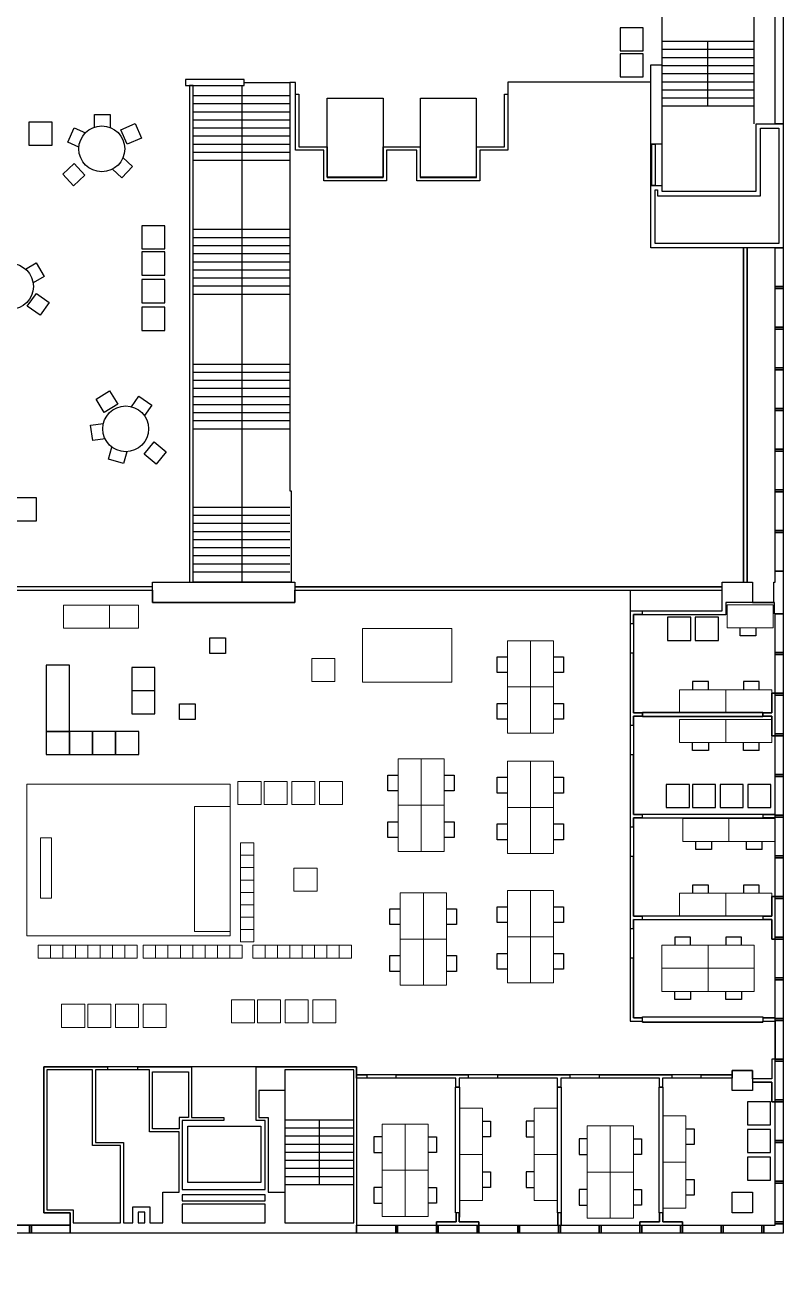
# Model space of a CAD drawing. Header units: centimetres. Extents: x -199 to 9291, y 3836 to 9745.
# Drawn here: x 7019 to 9291, y 3836 to 7575 of the extents above; entities that cross this region are included whole.
import ezdxf

# ---------------------------------------------------------------- set-up
doc = ezdxf.new("R2010")
doc.units = ezdxf.units.CM
doc.header["$MEASUREMENT"] = 0
for name, color, linetype in [('0_Void', 7, 'Continuous'), ('E14-348', 2, 'Continuous'), ('E14-348A', 2, 'Continuous'), ('E14-348B', 2, 'Continuous'), ('E14-348C', 2, 'Continuous'), ('E14-348D', 2, 'Continuous'), ('E14-348F', 2, 'Continuous'), ('E14-348G', 2, 'Continuous'), ('E14-348H', 2, 'Continuous'), ('E14-348K', 2, 'Continuous'), ('Elevators_Primary', 222, 'Continuous'), ('Elevators_Secondary', 192, 'Continuous'), ('Floor', 3, 'Continuous'), ('Furniture', 2, 'Continuous'), ('Stairs', 5, 'Continuous'), ('Walls', 6, 'Continuous')]:
    doc.layers.add(name, color=color, linetype=linetype)
doc.layers.add('Chair', color=142, linetype='Continuous', true_color=0x2aacd4)

msp = doc.modelspace()

# ---------------------------------------------------------------- linework, layer by layer
at = {"layer": '0_Void'}
for points in [[(7830, 7402.1), (7812.9, 7402.1), (7812.9, 6178.1), (7817, 6178.1), (7817, 5904.2), (7827.5, 5904.2), (7827.5, 5890.3), (9107.7, 5890.3), (9107.7, 5904.2), (9171.9, 5904.2), (9171.9, 6907.1), (8894.7, 6907.1), (8894.7, 7403), (8465.6, 7403), (8465.6, 7199.8), (8381.9, 7199.8), (8381.9, 7107.9), (8193.3, 7107.9), (8193.3, 7199.8), (8102.3, 7199.8), (8102.3, 7107.9), (7914.5, 7107.9), (7914.5, 7199.8), (7830, 7199.8)], [(9267, 6419.5), (9267, 6419.5), (9267, 6425.2), (9267, 6425.2), (9267, 6541.4), (9267, 6541.4), (9267, 6547.1), (9267, 6547.1), (9267, 6663.3), (9267, 6663.3), (9267, 6669), (9267, 6669), (9267, 6669), (9267, 6785.2), (9267, 6785.2), (9267, 6790.9), (9267, 6790.9), (9267, 6907.1), (9182.9, 6907.1), (9182.9, 5904.2), (9199.5, 5904.2), (9199.5, 5843.2), (9262.9, 5843.2), (9262.9, 5904.2), (9267, 5904.2), (9267, 5937.5), (9267, 5937.5), (9267, 6053.7), (9267, 6053.7), (9267, 6059.4), (9267, 6059.4), (9267, 6059.4), (9267, 6175.6), (9267, 6175.6), (9267, 6181.3), (9267, 6181.3), (9267, 6297.5), (9267, 6297.5), (9267, 6303.2), (9267, 6303.2)], [(7391.9, 4442.7), (7356.9, 4442.7), (7265.9, 4442.7), (7230.1, 4442.7), (7230.1, 4224.9), (7313.8, 4224.9), (7313.8, 3984.3), (7342.3, 3984.3), (7342.3, 4031.5), (7393.5, 4031.5), (7393.5, 3984.3), (7431.7, 3984.3), (7431.7, 4075.4), (7481.3, 4075.4), (7481.3, 4256.6), (7391.9, 4256.6)]]:
    msp.add_lwpolyline(points, close=True, dxfattribs=at)
at = {"layer": 'Chair'}
for points in [[(8871.8, 7497.4), (8871.8, 7566.6), (8802.6, 7566.6), (8802.6, 7497.4), (8871.8, 7497.4)], [(8871.8, 7497.4), (8871.8, 7566.6), (8802.6, 7566.6), (8802.6, 7497.4), (8871.8, 7497.4)], [(8871.8, 7419.1), (8871.8, 7488.3), (8802.6, 7488.3), (8802.6, 7419.1), (8871.8, 7419.1)], [(8871.8, 7419.1), (8871.8, 7488.3), (8802.6, 7488.3), (8802.6, 7419.1), (8871.8, 7419.1)], [(7227.4, 7268.7), (7227.5, 7306.1), (7274.5, 7306.1), (7274.4, 7267.4)], [(7100.1, 7284), (7030.9, 7284), (7030.9, 7214.8), (7100.1, 7214.8), (7100.1, 7284)], [(7100.1, 7284), (7030.9, 7284), (7030.9, 7214.8), (7100.1, 7214.8), (7100.1, 7284)], [(7180.8, 7209), (7147.2, 7223.7), (7166.1, 7266.7), (7200.3, 7251.7)], [(7325.5, 7217.2), (7306.7, 7260.2), (7349.7, 7279.1), (7368.6, 7236), (7325.5, 7217.2)], [(7166.9, 7159.3), (7198.7, 7124.8), (7164.2, 7092.9), (7132.3, 7127.5), (7166.9, 7159.3)], [(7312.6, 7177.2), (7341.3, 7150.8), (7309.4, 7116.2), (7280.9, 7142.6)], [(7438.1, 6903.5), (7438.1, 6972.7), (7368.9, 6972.7), (7368.9, 6903.5), (7438.1, 6903.5)], [(7438.1, 6903.5), (7438.1, 6972.7), (7368.9, 6972.7), (7368.9, 6903.5), (7438.1, 6903.5)], [(7438.1, 6825.2), (7438.1, 6894.4), (7368.9, 6894.4), (7368.9, 6825.2), (7438.1, 6825.2)], [(7438.1, 6825.2), (7438.1, 6894.4), (7368.9, 6894.4), (7368.9, 6825.2), (7438.1, 6825.2)], [(7020.6, 6842.9), (7052.9, 6861.9), (7076.7, 6821.3), (7043.4, 6801.8)], [(7438.1, 6742.3), (7438.1, 6811.5), (7368.9, 6811.5), (7368.9, 6742.3), (7438.1, 6742.3)], [(7438.1, 6742.3), (7438.1, 6811.5), (7368.9, 6811.5), (7368.9, 6742.3), (7438.1, 6742.3)], [(7026, 6732.3), (7053.6, 6770.3), (7091.7, 6742.8), (7064.1, 6704.7), (7026, 6732.3)], [(7438.1, 6659.4), (7438.1, 6728.7), (7368.9, 6728.7), (7368.9, 6659.4), (7438.1, 6659.4)], [(7438.1, 6659.4), (7438.1, 6728.7), (7368.9, 6728.7), (7368.9, 6659.4), (7438.1, 6659.4)], [(7297, 6437.9), (7256.8, 6413.4), (7232.4, 6453.6), (7272.5, 6478), (7297, 6437.9)], [(7338.3, 6430.6), (7360.6, 6462.5), (7399.2, 6435.6), (7376.9, 6403.8)], [(7259.2, 6333.8), (7222.1, 6328.8), (7215.8, 6375.3), (7254.1, 6380.5)], [(7375.8, 6288.6), (7405.7, 6324.8), (7441.9, 6294.9), (7412, 6258.7), (7375.8, 6288.6)], [(7324.7, 6295.6), (7314.6, 6260.4), (7269.4, 6273.3), (7279.7, 6309.2)], [(7053.8, 6157.6), (6984.6, 6157.6), (6984.6, 6088.4), (7053.8, 6088.4), (7053.8, 6157.6)], [(7053.8, 6157.6), (6984.6, 6157.6), (6984.6, 6088.4), (7053.8, 6088.4), (7053.8, 6157.6)], [(9013.8, 5799.3), (8944.6, 5799.3), (8944.6, 5730.1), (9013.8, 5730.1), (9013.8, 5799.3)], [(9013.8, 5799.3), (8944.6, 5799.3), (8944.6, 5730.1), (9013.8, 5730.1), (9013.8, 5799.3)], [(9096.7, 5799.3), (9027.5, 5799.3), (9027.5, 5730.1), (9096.7, 5730.1), (9096.7, 5799.3)], [(9096.7, 5799.3), (9027.5, 5799.3), (9027.5, 5730.1), (9096.7, 5730.1), (9096.7, 5799.3)], [(9209.2, 5743.6), (9162.2, 5743.6), (9162.2, 5767.8)], [(9209.2, 5767.8), (9209.2, 5743.6)], [(7620.3, 5690.5), (7573.4, 5690.5), (7573.4, 5737.4), (7620.3, 5737.4), (7620.3, 5690.5)], [(7152.2, 5457.2), (7152.2, 5655.4), (7082.9, 5655.4), (7082.9, 5457.2), (7152.2, 5457.2)], [(7152.2, 5457.2), (7152.2, 5655.4), (7082.9, 5655.4), (7082.9, 5457.2), (7152.2, 5457.2)], [(7408.1, 5579.6), (7408.1, 5648.8), (7338.9, 5648.8), (7338.9, 5579.6), (7408.1, 5579.6)], [(8464.7, 5633.7), (8434.1, 5633.7), (8434.1, 5680.7), (8464.7, 5680.7)], [(8603.1, 5680.7), (8633.1, 5680.7), (8633.1, 5633.7)], [(8633.1, 5633.7), (8603.1, 5633.7)], [(7408.1, 5509.9), (7408.1, 5579.1), (7338.9, 5579.1), (7338.9, 5509.9), (7408.1, 5509.9)], [(7408.1, 5509.9), (7408.1, 5579.1), (7338.9, 5579.1), (7338.9, 5509.9), (7408.1, 5509.9)], [(9066.7, 5606.3), (9019.7, 5606.3), (9019.7, 5582)], [(9066.7, 5582), (9066.7, 5606.3)], [(9218.7, 5606.3), (9171.7, 5606.3), (9171.7, 5582)], [(9218.7, 5582), (9218.7, 5606.3)], [(7528.8, 5493.3), (7481.8, 5493.3), (7481.8, 5540.3), (7528.8, 5540.3), (7528.8, 5493.3)], [(8464.7, 5493.8), (8434.1, 5493.8), (8434.1, 5540.8), (8464.7, 5540.8)], [(8603.1, 5540.8), (8633.1, 5540.8), (8633.1, 5493.8)], [(8633.1, 5493.8), (8603.1, 5493.8)], [(7152.2, 5388), (7152.2, 5457.2), (7082.9, 5457.2), (7082.9, 5388), (7152.2, 5388)], [(7152.2, 5388), (7152.2, 5457.2), (7082.9, 5457.2), (7082.9, 5388), (7152.2, 5388)], [(7221.4, 5388), (7221.4, 5457.2), (7152.2, 5457.2), (7152.2, 5388), (7221.4, 5388)], [(7221.4, 5388), (7221.4, 5457.2), (7152.2, 5457.2), (7152.2, 5388), (7221.4, 5388)], [(7290.6, 5388), (7290.6, 5457.2), (7221.4, 5457.2), (7221.4, 5388), (7290.6, 5388)], [(7290.6, 5388), (7290.6, 5457.2), (7221.4, 5457.2), (7221.4, 5388), (7290.6, 5388)], [(7359.8, 5388), (7359.8, 5457.2), (7290.6, 5457.2), (7290.6, 5388), (7359.8, 5388)], [(7359.8, 5388), (7359.8, 5457.2), (7290.6, 5457.2), (7290.6, 5388), (7359.8, 5388)], [(9066.7, 5399.8), (9019.7, 5399.8), (9019.7, 5424.1)], [(9066.7, 5424.1), (9066.7, 5399.8)], [(9218.7, 5399.8), (9171.7, 5399.8), (9171.7, 5424.1)], [(9218.7, 5399.8), (9218.7, 5424.1)], [(8136.8, 5279.2), (8106.1, 5279.2), (8106.1, 5326.2), (8136.8, 5326.2)], [(8275.2, 5326.2), (8305.1, 5326.2), (8305.1, 5279.2)], [(8464.7, 5272.5), (8434.1, 5272.5), (8434.1, 5319.5), (8464.7, 5319.5)], [(8603.1, 5319.5), (8633.1, 5319.5), (8633.1, 5272.5)], [(8305.1, 5279.2), (8275.2, 5279.2)], [(8633.1, 5272.5), (8603.1, 5272.5)], [(9010, 5298.3), (8940.8, 5298.3), (8940.8, 5229.1), (9010, 5229.1), (9010, 5298.3)], [(9010, 5298.3), (8940.8, 5298.3), (8940.8, 5229.1), (9010, 5229.1), (9010, 5298.3)], [(9088.2, 5298.3), (9019, 5298.3), (9019, 5229.1), (9088.2, 5229.1), (9088.2, 5298.3)], [(9088.2, 5298.3), (9019, 5298.3), (9019, 5229.1), (9088.2, 5229.1), (9088.2, 5298.3)], [(9171.1, 5298.3), (9101.9, 5298.3), (9101.9, 5229.1), (9171.1, 5229.1), (9171.1, 5298.3)], [(9171.1, 5298.3), (9101.9, 5298.3), (9101.9, 5229.1), (9171.1, 5229.1), (9171.1, 5298.3)], [(9254, 5298.3), (9184.8, 5298.3), (9184.8, 5229.1), (9254, 5229.1), (9254, 5298.3)], [(9254, 5298.3), (9184.8, 5298.3), (9184.8, 5229.1), (9254, 5229.1), (9254, 5298.3)], [(8136.8, 5139.3), (8106.1, 5139.3), (8106.1, 5186.3), (8136.8, 5186.3)], [(8275.2, 5186.3), (8305.1, 5186.3), (8305.1, 5139.3)], [(8464.7, 5132.6), (8434.1, 5132.6), (8434.1, 5179.6), (8464.7, 5179.6)], [(8603.1, 5179.6), (8633.1, 5179.6), (8633.1, 5132.6)], [(8305.1, 5139.3), (8275.2, 5139.3)], [(8633.1, 5132.6), (8603.1, 5132.6)], [(9076.5, 5102.7), (9029.5, 5102.7), (9029.5, 5127)], [(9076.5, 5127), (9076.5, 5102.7)], [(9228.5, 5102.7), (9181.5, 5102.7), (9181.5, 5127)], [(9228.5, 5102.7), (9228.5, 5127)], [(9066.7, 4996.7), (9019.7, 4996.7), (9019.7, 4972.4)], [(9066.7, 4972.4), (9066.7, 4996.7)], [(9218.7, 4996.7), (9171.7, 4996.7), (9171.7, 4972.4)], [(9218.7, 4972.4), (9218.7, 4996.7)], [(8143.4, 4877.9), (8112.8, 4877.9), (8112.8, 4924.9), (8143.4, 4924.9)], [(8281.9, 4924.9), (8311.8, 4924.9), (8311.8, 4877.9)], [(8464.7, 4884.5), (8434.1, 4884.5), (8434.1, 4931.5), (8464.7, 4931.5)], [(8603.1, 4931.5), (8633.1, 4931.5), (8633.1, 4884.5)], [(8311.8, 4877.9), (8281.9, 4877.9)], [(8633.1, 4884.5), (8603.1, 4884.5)], [(9013.7, 4840.5), (8966.7, 4840.5), (8966.7, 4816.2)], [(9013.7, 4816.2), (9013.7, 4840.5)], [(9165.7, 4840.5), (9118.7, 4840.5), (9118.7, 4816.2)], [(9165.7, 4816.2), (9165.7, 4840.5)], [(8464.7, 4744.6), (8434.1, 4744.6), (8434.1, 4791.6), (8464.7, 4791.6)], [(8603.1, 4791.6), (8633.1, 4791.6), (8633.1, 4744.6)], [(8143.4, 4737.9), (8112.8, 4737.9), (8112.8, 4784.9), (8143.4, 4784.9)], [(8281.9, 4784.9), (8311.8, 4784.9), (8311.8, 4737.9)], [(8311.8, 4737.9), (8281.9, 4737.9)], [(8633.1, 4744.6), (8603.1, 4744.6)], [(9013.7, 4653.5), (8966.7, 4653.5), (8966.7, 4677.8)], [(9013.7, 4677.8), (9013.7, 4653.5)], [(9165.7, 4653.5), (9118.7, 4653.5), (9118.7, 4677.8)], [(9165.7, 4677.8), (9165.7, 4653.5)], [(9253.3, 4277.6), (9253.3, 4346.8), (9184.1, 4346.8), (9184.1, 4277.6), (9253.3, 4277.6)], [(9253.3, 4277.6), (9253.3, 4346.8), (9184.1, 4346.8), (9184.1, 4277.6), (9253.3, 4277.6)], [(8414.4, 4289), (8414.4, 4242), (8390.1, 4242)], [(8390.1, 4289), (8414.4, 4289)], [(8520.9, 4289), (8520.9, 4242), (8545.1, 4242)], [(8545.1, 4289), (8520.9, 4289)], [(9024, 4266.2), (9024, 4219.2), (8999.7, 4219.2)], [(8999.7, 4266.2), (9024, 4266.2)], [(9253.3, 4194.7), (9253.3, 4263.9), (9184.1, 4263.9), (9184.1, 4194.7), (9253.3, 4194.7)], [(9253.3, 4194.7), (9253.3, 4263.9), (9184.1, 4263.9), (9184.1, 4194.7), (9253.3, 4194.7)], [(8064.8, 4241.6), (8064.8, 4194.6), (8089, 4194.6)], [(8089, 4241.6), (8064.8, 4241.6)], [(8251.7, 4241.6), (8251.7, 4194.6), (8227.4, 4194.6)], [(8227.4, 4241.6), (8251.7, 4241.6)], [(8679.4, 4236), (8679.4, 4189), (8703.6, 4189)], [(8703.6, 4236), (8679.4, 4236)], [(8866.3, 4236), (8866.3, 4189), (8842, 4189)], [(8842, 4236), (8866.3, 4236)], [(9253.3, 4111.8), (9253.3, 4181), (9184.1, 4181), (9184.1, 4111.8), (9253.3, 4111.8)], [(9253.3, 4111.8), (9253.3, 4181), (9184.1, 4181), (9184.1, 4111.8), (9253.3, 4111.8)], [(8390.1, 4137), (8414.4, 4137)], [(8414.4, 4137), (8414.4, 4090), (8390.1, 4090)], [(8545.1, 4137), (8520.9, 4137)], [(8520.9, 4137), (8520.9, 4090), (8545.1, 4090)], [(8999.7, 4114.2), (9024, 4114.2)], [(9024, 4114.2), (9024, 4067.2), (8999.7, 4067.2)], [(8089, 4089.7), (8064.8, 4089.7)], [(8064.8, 4089.7), (8064.8, 4042.7), (8089, 4042.7)], [(8227.4, 4089.7), (8251.7, 4089.7)], [(8251.7, 4089.7), (8251.7, 4042.7), (8227.4, 4042.7)], [(8703.6, 4084), (8679.4, 4084)], [(8679.4, 4084), (8679.4, 4037), (8703.6, 4037)], [(8842, 4084), (8866.3, 4084)], [(8866.3, 4084), (8866.3, 4037), (8842, 4037)]]:
    msp.add_lwpolyline(points, dxfattribs=at)
at = {"layer": 'E14-348'}
msp.add_lwpolyline([(5968.7, 5880.6), (7400.8, 5880.6), (7400.8, 5843.2), (7827.5, 5843.2), (7827.5, 5880.6), (8832.6, 5880.6), (8832.6, 4588.6), (8869.5, 4588.6), (8869.5, 4585.8), (9229.6, 4585.8), (9229.6, 4588.6), (9267, 4588.6), (9267, 4474.6), (9257.3, 4474.6), (9257.3, 4415.7), (9199.5, 4415.7), (9199.5, 4441.1), (9138.6, 4441.1), (9138.6, 4427.7), (8012.9, 4427.7), (8012.9, 4451.7), (7711.3, 4451.7), (7075.7, 4451.6), (7075.7, 4014.4), (7154.5, 4014.4), (7154.5, 3977), (5943.1, 3977)], dxfattribs=at)
at = {"layer": 'E14-348A'}
msp.add_lwpolyline([(9267, 5809.9), (9265.4, 5809.9), (9265.4, 5843.2), (9262.9, 5843.2), (9199.5, 5843.2), (9119.1, 5843.2), (9119.1, 5806.6), (8869.5, 5806.6), (8869.5, 5807.8), (8842.3, 5807.8), (8842.3, 5780.6), (8842.3, 5512.8), (8869.5, 5512.8), (8869.5, 5514), (9229.6, 5514), (9229.6, 5512.8), (9257.3, 5512.8), (9257.3, 5571.7), (9267, 5571.7), (9267, 5687.9), (9267, 5687.9), (9267, 5693.6), (9267, 5693.6)], close=True, dxfattribs=at)
at = {"layer": 'E14-348B'}
msp.add_lwpolyline([(9267, 5322.2), (9267, 5322.2), (9267, 5327.9), (9267, 5327.9), (9267, 5327.9), (9267, 5444.1), (9257.3, 5444.1), (9257.3, 5503), (9229.6, 5503), (9229.6, 5501.8), (8869.5, 5501.8), (8869.5, 5503), (8842.3, 5503), (8842.3, 5208), (8869.5, 5208), (8869.5, 5209.2), (9229.6, 5209.2), (9229.6, 5208), (9267, 5208)], close=True, dxfattribs=at)
at = {"layer": 'E14-348C'}
msp.add_lwpolyline([(9267, 5198.2), (9229.6, 5198.2), (9229.6, 5197), (8869.5, 5197), (8869.5, 5198.2), (8842.3, 5198.2), (8842.3, 4903.2), (8869.5, 4903.2), (8869.5, 4904.4), (9229.6, 4904.4), (9229.6, 4903.2), (9257.3, 4903.2), (9257.3, 4962.1), (9267, 4962.1), (9267, 5078.3), (9267, 5078.3), (9267, 5084), (9267, 5084)], close=True, dxfattribs=at)
at = {"layer": 'E14-348D'}
msp.add_lwpolyline([(9267, 4712.6), (9267, 4712.6), (9267, 4718.3), (9267, 4718.3), (9267, 4834.5), (9257.3, 4834.5), (9257.3, 4893.4), (9229.6, 4893.4), (9229.6, 4892.2), (8869.5, 4892.2), (8842.3, 4893.4), (8842.3, 4777.6), (8842.3, 4598.4), (8869.5, 4598.4), (8869.5, 4601.2), (9229.6, 4601.2), (9229.6, 4598.4), (9267, 4598.4)], close=True, dxfattribs=at)
at = {"layer": 'E14-348F'}
msp.add_lwpolyline([(9267, 4224.9), (9267, 4224.9), (9267, 4224.9), (9267, 4230.6), (9267, 4346.8), (9267, 4346.8), (9267, 4347), (9257.3, 4347), (9257.3, 4405.9), (9199.5, 4405.9), (9199.5, 4380.2), (9138.6, 4380.2), (9138.6, 4417.9), (9045.4, 4417.9), (8929.7, 4417.9), (8929.7, 4390.7), (8930.5, 4390.7), (8930.5, 4014.4), (8930.1, 4014.4), (8930.1, 3986.8), (8989, 3986.8), (8989, 3977), (9105.3, 3977), (9105.3, 3977), (9110.9, 3977), (9227.2, 3977), (9232.9, 3977), (9267, 3977), (9267, 3981.1), (9267, 3981.1), (9267, 3986.8), (9267, 4103), (9267, 4103), (9267, 4108.7)], close=True, dxfattribs=at)
at = {"layer": 'E14-348G'}
msp.add_lwpolyline([(8919.1, 4390.7), (8919.9, 4390.7), (8919.9, 4417.9), (8624.9, 4417.9), (8624.9, 4390.7), (8625.7, 4390.7), (8625.7, 4014.4), (8625.3, 4014.4), (8625.3, 3977), (8739.5, 3977), (8745.2, 3977), (8861.4, 3977), (8861.4, 3986.8), (8920.3, 3986.8), (8920.3, 4014.4), (8919.1, 4014.4)], close=True, dxfattribs=at)
at = {"layer": 'E14-348H'}
msp.add_lwpolyline([(8614.3, 4390.7), (8615.1, 4390.7), (8615.1, 4417.9), (8320.1, 4417.9), (8320.1, 4390.7), (8320.9, 4390.7), (8320.9, 4014.4), (8320.5, 3986.8), (8379.4, 3986.8), (8379.4, 3977), (8379.4, 3977), (8495.7, 3977), (8501.3, 3977), (8615.5, 3977), (8615.5, 4014.4), (8614.3, 4014.4)], close=True, dxfattribs=at)
at = {"layer": 'E14-348K'}
msp.add_lwpolyline([(8309.5, 4390.7), (8310.3, 4390.7), (8310.3, 4417.9), (8042.9, 4417.9), (8012.9, 4417.9), (8012.9, 3977), (8129.9, 3977), (8135.6, 3977), (8251.8, 3977), (8251.8, 3986.8), (8310.7, 3986.8), (8310.7, 4014.4), (8309.5, 4014.4)], close=True, dxfattribs=at)
at = {"layer": 'Elevators_Primary'}
for points in [[(8092.1, 7118.5), (7924.7, 7118.5), (7924.7, 7355), (8092.1, 7355)], [(8371.3, 7118.5), (8203.9, 7118.5), (8203.9, 7355), (8371.3, 7355)]]:
    msp.add_lwpolyline(points, close=True, dxfattribs=at)
at = {"layer": 'Elevators_Secondary'}
msp.add_lwpolyline([(7507.1, 4273.6), (7725.9, 4273.6), (7725.9, 4105.2), (7507.1, 4105.2)], close=True, dxfattribs=at)
at = {"layer": 'Floor'}
msp.add_lwpolyline([(-198.9, 8836.7), (4799.9, 8836.7), (4799.9, 8679.1), (5206.3, 8679.1), (5206.3, 9744.6), (9290.6, 9744.6), (9290.6, 3953.4), (5206.3, 3953.4), (5206.3, 4348.5), (4799.9, 4348.5), (4799.9, 3836.4), (-198.9, 3836.4)], close=True, dxfattribs=at)
at = {"layer": 'Furniture', "lineweight": 9}
for points in [[(7272.6, 5766.2), (7272.6, 5835.4), (7134.2, 5835.4), (7134.2, 5766.2), (7272.6, 5766.2)], [(7272.6, 5835.4), (7272.6, 5766.2), (7359.2, 5766.2), (7359.2, 5835.4), (7272.6, 5835.4)], [(8533.9, 5729), (8464.7, 5729), (8464.7, 5590.6), (8533.9, 5590.6), (8533.9, 5729)], [(8603.1, 5729), (8533.9, 5729), (8533.9, 5590.6), (8603.1, 5590.6), (8603.1, 5729)], [(8533.9, 5590.6), (8464.7, 5590.6), (8464.7, 5452.2), (8533.9, 5452.2), (8533.9, 5590.6)], [(8603.1, 5590.6), (8533.9, 5590.6), (8533.9, 5452.2), (8603.1, 5452.2), (8603.1, 5590.6)], [(8206, 5374.5), (8136.8, 5374.5), (8136.8, 5236.1), (8206, 5236.1), (8206, 5374.5)], [(8275.2, 5374.5), (8206, 5374.5), (8206, 5236.1), (8275.2, 5236.1), (8275.2, 5374.5)], [(8533.9, 5367.8), (8464.7, 5367.8), (8464.7, 5229.4), (8533.9, 5229.4), (8533.9, 5367.8)], [(8603.1, 5367.8), (8533.9, 5367.8), (8533.9, 5229.4), (8603.1, 5229.4), (8603.1, 5367.8)], [(8206, 5236.1), (8136.8, 5236.1), (8136.8, 5097.6), (8206, 5097.6), (8206, 5236.1)], [(8275.2, 5236.1), (8206, 5236.1), (8206, 5097.6), (8275.2, 5097.6), (8275.2, 5236.1)], [(8533.9, 5229.4), (8464.7, 5229.4), (8464.7, 5091), (8533.9, 5091), (8533.9, 5229.4)], [(8603.1, 5229.4), (8533.9, 5229.4), (8533.9, 5091), (8603.1, 5091), (8603.1, 5229.4)], [(7664.8, 5122.9), (7664.8, 4974.6), (7704.3, 4974.6), (7704.3, 5122.9), (7664.8, 5122.9)], [(7664.8, 5085.8), (7704.3, 5085.8)], [(7664.8, 5048.7), (7704.3, 5048.7)], [(7664.8, 5011.7), (7704.3, 5011.7)], [(7664.8, 4974.6), (7664.8, 4826.3), (7704.3, 4826.3), (7704.3, 4974.6), (7664.8, 4974.6)], [(8212.7, 4973.1), (8143.4, 4973.1), (8143.4, 4834.7), (8212.7, 4834.7), (8212.7, 4973.1)], [(8281.9, 4973.1), (8212.7, 4973.1), (8212.7, 4834.7), (8281.9, 4834.7), (8281.9, 4973.1)], [(8533.9, 4979.8), (8464.7, 4979.8), (8464.7, 4841.4), (8533.9, 4841.4), (8533.9, 4979.8)], [(8603.1, 4979.8), (8533.9, 4979.8), (8533.9, 4841.4), (8603.1, 4841.4), (8603.1, 4979.8)], [(7664.8, 4937.5), (7704.3, 4937.5)], [(7664.8, 4900.4), (7704.3, 4900.4)], [(7664.8, 4863.4), (7704.3, 4863.4)], [(8212.7, 4834.7), (8143.4, 4834.7), (8143.4, 4696.3), (8212.7, 4696.3), (8212.7, 4834.7)], [(8281.9, 4834.7), (8212.7, 4834.7), (8212.7, 4696.3), (8281.9, 4696.3), (8281.9, 4834.7)], [(8533.9, 4841.4), (8464.7, 4841.4), (8464.7, 4703), (8533.9, 4703), (8533.9, 4841.4)], [(8603.1, 4841.4), (8533.9, 4841.4), (8533.9, 4703), (8603.1, 4703), (8603.1, 4841.4)], [(7058.7, 4777.2), (7207, 4777.2), (7207, 4816.8), (7058.7, 4816.8), (7058.7, 4777.2)], [(7095.8, 4777.2), (7095.8, 4816.8)], [(7132.9, 4777.2), (7132.9, 4816.8)], [(7170, 4777.2), (7170, 4816.8)], [(7207, 4777.2), (7355.3, 4777.2), (7355.3, 4816.8), (7207, 4816.8), (7207, 4777.2)], [(7244.1, 4777.2), (7244.1, 4816.8)], [(7281.2, 4777.2), (7281.2, 4816.8)], [(7318.3, 4777.2), (7318.3, 4816.8)], [(7373.3, 4777.2), (7521.6, 4777.2), (7521.6, 4816.8), (7373.3, 4816.8), (7373.3, 4777.2)], [(7410.4, 4777.2), (7410.4, 4816.8)], [(7447.5, 4777.2), (7447.5, 4816.8)], [(7484.6, 4777.2), (7484.6, 4816.8)], [(7521.6, 4777.2), (7669.9, 4777.2), (7669.9, 4816.8), (7521.6, 4816.8), (7521.6, 4777.2)], [(7558.7, 4777.2), (7558.7, 4816.8)], [(7595.8, 4777.2), (7595.8, 4816.8)], [(7632.9, 4777.2), (7632.9, 4816.8)], [(7701.3, 4777.2), (7849.6, 4777.2), (7849.6, 4816.8), (7701.3, 4816.8), (7701.3, 4777.2)], [(7738.4, 4777.2), (7738.4, 4816.8)], [(7775.5, 4777.2), (7775.5, 4816.8)], [(7812.5, 4777.2), (7812.5, 4816.8)], [(7849.6, 4777.2), (7997.9, 4777.2), (7997.9, 4816.8), (7849.6, 4816.8), (7849.6, 4777.2)], [(7886.7, 4777.2), (7886.7, 4816.8)], [(7923.8, 4777.2), (7923.8, 4816.8)], [(7960.8, 4777.2), (7960.8, 4816.8)]]:
    msp.add_lwpolyline(points, dxfattribs=at)
at = {"layer": 'Furniture', "lineweight": 5}
for points in [[(7272.6, 5766.2), (7272.6, 5835.4), (7134.2, 5835.4), (7134.2, 5766.2), (7272.6, 5766.2)], [(7272.6, 5835.4), (7272.6, 5766.2), (7359.2, 5766.2), (7359.2, 5835.4), (7272.6, 5835.4)], [(9261.3, 5767.8), (9261.3, 5837), (9122.9, 5837), (9122.9, 5767.8), (9261.3, 5767.8)], [(9261.3, 5767.8), (9261.3, 5837), (9122.9, 5837), (9122.9, 5767.8), (9261.3, 5767.8)], [(8533.9, 5729), (8464.7, 5729), (8464.7, 5590.6), (8533.9, 5590.6), (8533.9, 5729)], [(8603.1, 5729), (8533.9, 5729), (8533.9, 5590.6), (8603.1, 5590.6), (8603.1, 5729)], [(7947.6, 5676), (7878.4, 5676), (7878.4, 5606.8), (7947.6, 5606.8), (7947.6, 5676)], [(8533.9, 5590.6), (8464.7, 5590.6), (8464.7, 5452.2), (8533.9, 5452.2), (8533.9, 5590.6)], [(8603.1, 5590.6), (8533.9, 5590.6), (8533.9, 5452.2), (8603.1, 5452.2), (8603.1, 5590.6)], [(9118.8, 5582), (9118.8, 5512.8), (8980.4, 5512.8), (8980.4, 5582), (9118.8, 5582)], [(9118.8, 5582), (9118.8, 5512.8), (8980.4, 5512.8), (8980.4, 5582), (9118.8, 5582)], [(9257.3, 5582), (9257.3, 5512.8), (9118.8, 5512.8), (9118.8, 5582), (9257.3, 5582)], [(9257.3, 5582), (9257.3, 5512.8), (9118.8, 5512.8), (9118.8, 5582), (9257.3, 5582)], [(9118.8, 5424.1), (9118.8, 5493.3), (8980.4, 5493.3), (8980.4, 5424.1), (9118.8, 5424.1)], [(9118.8, 5424.1), (9118.8, 5493.3), (8980.4, 5493.3), (8980.4, 5424.1), (9118.8, 5424.1)], [(9257.3, 5424.1), (9257.3, 5493.3), (9118.8, 5493.3), (9118.8, 5424.1), (9257.3, 5424.1)], [(9257.3, 5424.1), (9257.3, 5493.3), (9118.8, 5493.3), (9118.8, 5424.1), (9257.3, 5424.1)], [(8206, 5374.5), (8136.8, 5374.5), (8136.8, 5236.1), (8206, 5236.1), (8206, 5374.5)], [(8275.2, 5374.5), (8206, 5374.5), (8206, 5236.1), (8275.2, 5236.1), (8275.2, 5374.5)], [(8533.9, 5367.8), (8464.7, 5367.8), (8464.7, 5229.4), (8533.9, 5229.4), (8533.9, 5367.8)], [(8603.1, 5367.8), (8533.9, 5367.8), (8533.9, 5229.4), (8603.1, 5229.4), (8603.1, 5367.8)], [(7726.5, 5307.4), (7657.3, 5307.4), (7657.3, 5238.1), (7726.5, 5238.1), (7726.5, 5307.4)], [(7726.5, 5307.4), (7657.3, 5307.4), (7657.3, 5238.1), (7726.5, 5238.1), (7726.5, 5307.4)], [(7804.7, 5307.4), (7735.5, 5307.4), (7735.5, 5238.1), (7804.7, 5238.1), (7804.7, 5307.4)], [(7804.7, 5307.4), (7735.5, 5307.4), (7735.5, 5238.1), (7804.7, 5238.1), (7804.7, 5307.4)], [(7887.6, 5307.4), (7818.4, 5307.4), (7818.4, 5238.1), (7887.6, 5238.1), (7887.6, 5307.4)], [(7887.6, 5307.4), (7818.4, 5307.4), (7818.4, 5238.1), (7887.6, 5238.1), (7887.6, 5307.4)], [(7970.5, 5307.4), (7901.3, 5307.4), (7901.3, 5238.1), (7970.5, 5238.1), (7970.5, 5307.4)], [(7970.5, 5307.4), (7901.3, 5307.4), (7901.3, 5238.1), (7970.5, 5238.1), (7970.5, 5307.4)], [(8206, 5236.1), (8136.8, 5236.1), (8136.8, 5097.6), (8206, 5097.6), (8206, 5236.1)], [(8275.2, 5236.1), (8206, 5236.1), (8206, 5097.6), (8275.2, 5097.6), (8275.2, 5236.1)], [(8533.9, 5229.4), (8464.7, 5229.4), (8464.7, 5091), (8533.9, 5091), (8533.9, 5229.4)], [(8603.1, 5229.4), (8533.9, 5229.4), (8533.9, 5091), (8603.1, 5091), (8603.1, 5229.4)], [(9128.6, 5127), (9128.6, 5196.2), (8990.2, 5196.2), (8990.2, 5127), (9128.6, 5127)], [(9128.6, 5127), (9128.6, 5196.2), (8990.2, 5196.2), (8990.2, 5127), (9128.6, 5127)], [(9267, 5127), (9267, 5196.2), (9128.6, 5196.2), (9128.6, 5127), (9267, 5127)], [(9267, 5127), (9267, 5196.2), (9128.6, 5196.2), (9128.6, 5127), (9267, 5127)], [(7664.8, 5085.8), (7704.3, 5085.8)], [(7664.8, 5048.7), (7704.3, 5048.7)], [(7894.1, 5047.2), (7824.9, 5047.2), (7824.9, 4978), (7894.1, 4978), (7894.1, 5047.2)], [(7664.8, 5011.7), (7704.3, 5011.7)], [(8212.7, 4973.1), (8143.4, 4973.1), (8143.4, 4834.7), (8212.7, 4834.7), (8212.7, 4973.1)], [(8281.9, 4973.1), (8212.7, 4973.1), (8212.7, 4834.7), (8281.9, 4834.7), (8281.9, 4973.1)], [(8533.9, 4979.8), (8464.7, 4979.8), (8464.7, 4841.4), (8533.9, 4841.4), (8533.9, 4979.8)], [(8603.1, 4979.8), (8533.9, 4979.8), (8533.9, 4841.4), (8603.1, 4841.4), (8603.1, 4979.8)], [(9118.8, 4972.4), (9118.8, 4903.2), (8980.4, 4903.2), (8980.4, 4972.4), (9118.8, 4972.4)], [(9118.8, 4972.4), (9118.8, 4903.2), (8980.4, 4903.2), (8980.4, 4972.4), (9118.8, 4972.4)], [(9257.3, 4972.4), (9257.3, 4903.2), (9118.8, 4903.2), (9118.8, 4972.4), (9257.3, 4972.4)], [(9257.3, 4972.4), (9257.3, 4903.2), (9118.8, 4903.2), (9118.8, 4972.4), (9257.3, 4972.4)], [(7664.8, 4937.5), (7704.3, 4937.5)], [(7664.8, 4900.4), (7704.3, 4900.4)], [(7664.8, 4863.4), (7704.3, 4863.4)], [(8212.7, 4834.7), (8143.4, 4834.7), (8143.4, 4696.3), (8212.7, 4696.3), (8212.7, 4834.7)], [(8281.9, 4834.7), (8212.7, 4834.7), (8212.7, 4696.3), (8281.9, 4696.3), (8281.9, 4834.7)], [(8533.9, 4841.4), (8464.7, 4841.4), (8464.7, 4703), (8533.9, 4703), (8533.9, 4841.4)], [(8603.1, 4841.4), (8533.9, 4841.4), (8533.9, 4703), (8603.1, 4703), (8603.1, 4841.4)], [(7095.8, 4777.2), (7095.8, 4816.8)], [(7132.9, 4777.2), (7132.9, 4816.8)], [(7170, 4777.2), (7170, 4816.8)], [(7244.1, 4777.2), (7244.1, 4816.8)], [(7281.2, 4777.2), (7281.2, 4816.8)], [(7318.3, 4777.2), (7318.3, 4816.8)], [(7410.4, 4777.2), (7410.4, 4816.8)], [(7447.5, 4777.2), (7447.5, 4816.8)], [(7484.6, 4777.2), (7484.6, 4816.8)], [(7558.7, 4777.2), (7558.7, 4816.8)], [(7595.8, 4777.2), (7595.8, 4816.8)], [(7632.9, 4777.2), (7632.9, 4816.8)], [(7738.4, 4777.2), (7738.4, 4816.8)], [(7775.5, 4777.2), (7775.5, 4816.8)], [(7812.5, 4777.2), (7812.5, 4816.8)], [(7886.7, 4777.2), (7886.7, 4816.8)], [(7923.8, 4777.2), (7923.8, 4816.8)], [(7960.8, 4777.2), (7960.8, 4816.8)], [(9065.8, 4816.2), (9065.8, 4747), (8927.4, 4747), (8927.4, 4816.2), (9065.8, 4816.2)], [(9065.8, 4816.2), (9065.8, 4747), (8927.4, 4747), (8927.4, 4816.2), (9065.8, 4816.2)], [(9204.2, 4816.2), (9204.2, 4747), (9065.8, 4747), (9065.8, 4816.2), (9204.2, 4816.2)], [(9204.2, 4816.2), (9204.2, 4747), (9065.8, 4747), (9065.8, 4816.2), (9204.2, 4816.2)], [(9065.8, 4677.8), (9065.8, 4747), (8927.4, 4747), (8927.4, 4677.8), (9065.8, 4677.8)], [(9065.8, 4677.8), (9065.8, 4747), (8927.4, 4747), (8927.4, 4677.8), (9065.8, 4677.8)], [(9204.2, 4677.8), (9204.2, 4747), (9065.8, 4747), (9065.8, 4677.8), (9204.2, 4677.8)], [(9204.2, 4677.8), (9204.2, 4747), (9065.8, 4747), (9065.8, 4677.8), (9204.2, 4677.8)], [(7198, 4639.2), (7128.8, 4639.2), (7128.8, 4570), (7198, 4570), (7198, 4639.2)], [(7198, 4639.2), (7128.8, 4639.2), (7128.8, 4570), (7198, 4570), (7198, 4639.2)], [(7276.2, 4639.2), (7207, 4639.2), (7207, 4570), (7276.2, 4570), (7276.2, 4639.2)], [(7276.2, 4639.2), (7207, 4639.2), (7207, 4570), (7276.2, 4570), (7276.2, 4639.2)], [(7359.1, 4639.2), (7289.9, 4639.2), (7289.9, 4570), (7359.1, 4570), (7359.1, 4639.2)], [(7359.1, 4639.2), (7289.9, 4639.2), (7289.9, 4570), (7359.1, 4570), (7359.1, 4639.2)], [(7442, 4639.2), (7372.8, 4639.2), (7372.8, 4570), (7442, 4570), (7442, 4639.2)], [(7442, 4639.2), (7372.8, 4639.2), (7372.8, 4570), (7442, 4570), (7442, 4639.2)], [(7706.7, 4652.6), (7637.5, 4652.6), (7637.5, 4583.3), (7706.7, 4583.3), (7706.7, 4652.6)], [(7706.7, 4652.6), (7637.5, 4652.6), (7637.5, 4583.3), (7706.7, 4583.3), (7706.7, 4652.6)], [(7785, 4652.6), (7715.7, 4652.6), (7715.7, 4583.3), (7785, 4583.3), (7785, 4652.6)], [(7785, 4652.6), (7715.7, 4652.6), (7715.7, 4583.3), (7785, 4583.3), (7785, 4652.6)], [(7867.8, 4652.6), (7798.6, 4652.6), (7798.6, 4583.3), (7867.8, 4583.3), (7867.8, 4652.6)], [(7867.8, 4652.6), (7798.6, 4652.6), (7798.6, 4583.3), (7867.8, 4583.3), (7867.8, 4652.6)], [(7950.7, 4652.6), (7881.5, 4652.6), (7881.5, 4583.3), (7950.7, 4583.3), (7950.7, 4652.6)], [(7950.7, 4652.6), (7881.5, 4652.6), (7881.5, 4583.3), (7950.7, 4583.3), (7950.7, 4652.6)], [(8390.1, 4327.5), (8320.9, 4327.5), (8320.9, 4189.1), (8390.1, 4189.1), (8390.1, 4327.5)], [(8390.1, 4327.5), (8320.9, 4327.5), (8320.9, 4189.1), (8390.1, 4189.1), (8390.1, 4327.5)], [(8545.1, 4327.5), (8614.3, 4327.5), (8614.3, 4189.1), (8545.1, 4189.1), (8545.1, 4327.5)], [(8545.1, 4327.5), (8614.3, 4327.5), (8614.3, 4189.1), (8545.1, 4189.1), (8545.1, 4327.5)], [(8999.7, 4304.7), (8930.5, 4304.7), (8930.5, 4166.3), (8999.7, 4166.3), (8999.7, 4304.7)], [(8999.7, 4304.7), (8930.5, 4304.7), (8930.5, 4166.3), (8999.7, 4166.3), (8999.7, 4304.7)], [(8089, 4280.2), (8158.2, 4280.2), (8158.2, 4141.8), (8089, 4141.8), (8089, 4280.2)], [(8089, 4280.2), (8158.2, 4280.2), (8158.2, 4141.8), (8089, 4141.8), (8089, 4280.2)], [(8227.4, 4280.2), (8158.2, 4280.2), (8158.2, 4141.8), (8227.4, 4141.8), (8227.4, 4280.2)], [(8227.4, 4280.2), (8158.2, 4280.2), (8158.2, 4141.8), (8227.4, 4141.8), (8227.4, 4280.2)], [(8703.6, 4274.5), (8772.8, 4274.5), (8772.8, 4136.1), (8703.6, 4136.1), (8703.6, 4274.5)], [(8703.6, 4274.5), (8772.8, 4274.5), (8772.8, 4136.1), (8703.6, 4136.1), (8703.6, 4274.5)], [(8842, 4274.5), (8772.8, 4274.5), (8772.8, 4136.1), (8842, 4136.1), (8842, 4274.5)], [(8842, 4274.5), (8772.8, 4274.5), (8772.8, 4136.1), (8842, 4136.1), (8842, 4274.5)], [(8390.1, 4189.1), (8320.9, 4189.1), (8320.9, 4050.7), (8390.1, 4050.7), (8390.1, 4189.1)], [(8390.1, 4189.1), (8320.9, 4189.1), (8320.9, 4050.7), (8390.1, 4050.7), (8390.1, 4189.1)], [(8545.1, 4189.1), (8614.3, 4189.1), (8614.3, 4050.7), (8545.1, 4050.7), (8545.1, 4189.1)], [(8545.1, 4189.1), (8614.3, 4189.1), (8614.3, 4050.7), (8545.1, 4050.7), (8545.1, 4189.1)], [(8999.7, 4166.3), (8930.5, 4166.3), (8930.5, 4027.9), (8999.7, 4027.9), (8999.7, 4166.3)], [(8999.7, 4166.3), (8930.5, 4166.3), (8930.5, 4027.9), (8999.7, 4027.9), (8999.7, 4166.3)], [(8089, 4141.8), (8158.2, 4141.8), (8158.2, 4003.3), (8089, 4003.3), (8089, 4141.8)], [(8089, 4141.8), (8158.2, 4141.8), (8158.2, 4003.3), (8089, 4003.3), (8089, 4141.8)], [(8227.4, 4141.8), (8158.2, 4141.8), (8158.2, 4003.3), (8227.4, 4003.3), (8227.4, 4141.8)], [(8227.4, 4141.8), (8158.2, 4141.8), (8158.2, 4003.3), (8227.4, 4003.3), (8227.4, 4141.8)], [(8703.6, 4136.1), (8772.8, 4136.1), (8772.8, 3997.7), (8703.6, 3997.7), (8703.6, 4136.1)], [(8703.6, 4136.1), (8772.8, 4136.1), (8772.8, 3997.7), (8703.6, 3997.7), (8703.6, 4136.1)], [(8842, 4136.1), (8772.8, 4136.1), (8772.8, 3997.7), (8842, 3997.7), (8842, 4136.1)], [(8842, 4136.1), (8772.8, 4136.1), (8772.8, 3997.7), (8842, 3997.7), (8842, 4136.1)]]:
    msp.add_lwpolyline(points, dxfattribs=at)
at = {"layer": 'Furniture', "lineweight": 9}
for points in [[(8030, 5765.6), (8297.8, 5765.6), (8297.8, 5605.1), (8030, 5605.1)], [(7024.9, 5298.8), (7634, 5298.8), (7634, 4843.9), (7024.9, 4843.9)], [(7526.9, 5231.9), (7634, 5231.9), (7634, 4857.3), (7526.9, 4857.3)], [(7065.1, 5138.3), (7098.5, 5138.3), (7098.5, 4957.7), (7065.1, 4957.7)]]:
    msp.add_lwpolyline(points, close=True, dxfattribs=at)
at = {"layer": 'Furniture'}
for centre in [(7249.2, 7203.5), (6975.6, 6791.1), (7320.8, 6364.2)]:
    msp.add_circle(centre, 68.7, dxfattribs=at)
at = {"layer": 'Stairs'}
for p, q in [((9204, 7278.6), (9204, 7760.6)), ((9204, 7525.1), (8927.3, 7525.1)), ((9065.6, 7331.1), (9065.6, 7525.1)), ((9204, 7500.9), (8927.3, 7500.9)), ((9204, 7476.6), (8927.3, 7476.6)), ((9204, 7452.4), (8927.3, 7452.4)), ((9204, 7428.1), (8927.3, 7428.1)), ((9204, 7403.8), (8927.3, 7403.8)), ((7669.9, 5904.2), (7669.9, 7393.2)), ((9204, 7379.6), (8927.3, 7379.6)), ((7812.9, 7362.5), (7522.7, 7362.5)), ((7812.9, 7338.3), (7522.7, 7338.3)), ((9204, 7355.3), (8927.3, 7355.3)), ((9204, 7331.1), (8927.3, 7331.1)), ((7812.9, 7314), (7522.7, 7314)), ((7812.9, 7289.7), (7522.7, 7289.7)), ((7812.9, 7265.5), (7522.7, 7265.5)), ((7812.9, 7241.2), (7522.7, 7241.2)), ((7812.9, 7217), (7522.7, 7217)), ((7812.9, 7192.7), (7522.7, 7192.7)), ((7812.9, 7168.5), (7522.7, 7168.5)), ((7812.9, 6961.3), (7522.7, 6961.3)), ((7812.9, 6937), (7522.7, 6937)), ((7812.9, 6912.8), (7522.7, 6912.8)), ((7812.9, 6888.5), (7522.7, 6888.5)), ((7812.9, 6864.2), (7522.7, 6864.2)), ((7812.9, 6840), (7522.7, 6840)), ((7812.9, 6815.7), (7522.7, 6815.7)), ((7812.9, 6791.5), (7522.7, 6791.5)), ((7812.9, 6767.2), (7522.7, 6767.2)), ((7812.9, 6557.5), (7522.7, 6557.5)), ((7812.9, 6533.2), (7522.7, 6533.2)), ((7812.9, 6509), (7522.7, 6509)), ((7812.9, 6484.7), (7522.7, 6484.7)), ((7812.9, 6460.5), (7522.7, 6460.5)), ((7812.9, 6436.2), (7522.7, 6436.2)), ((7812.9, 6412), (7522.7, 6412)), ((7812.9, 6387.7), (7522.7, 6387.7)), ((7812.9, 6363.4), (7522.7, 6363.4)), ((7812.9, 6128.7), (7522.7, 6128.7)), ((7812.9, 6104.4), (7522.7, 6104.4)), ((7812.9, 6080.2), (7522.7, 6080.2)), ((7812.9, 6055.9), (7522.7, 6055.9)), ((7812.9, 6031.6), (7522.7, 6031.6)), ((7812.9, 6007.4), (7522.7, 6007.4)), ((7812.9, 5983.1), (7522.7, 5983.1)), ((7812.9, 5958.9), (7522.7, 5958.9)), ((7812.9, 5934.6), (7522.7, 5934.6)), ((7797.5, 4380.2), (7797.5, 4075.4)), ((8004.7, 4292), (7797.5, 4292)), ((8004.7, 4267.7), (7797.5, 4267.7)), ((7901.1, 4097.9), (7901.1, 4292)), ((8004.7, 4243.4), (7797.5, 4243.4)), ((8004.7, 4219.2), (7797.5, 4219.2)), ((8004.7, 4194.9), (7797.5, 4194.9)), ((8004.7, 4170.7), (7797.5, 4170.7)), ((8004.7, 4146.4), (7797.5, 4146.4)), ((8004.7, 4122.2), (7797.5, 4122.2)), ((8004.7, 4097.9), (7797.5, 4097.9))]:
    msp.add_line(p, q, dxfattribs=at)
for points in [[(8927.3, 7637.9), (8927.3, 7076.2), (9210.1, 7076.2), (9210.1, 7278.6), (9267, 7278.6), (9267, 7760.6), (8927.3, 7760.6)], [(7812.9, 7402.1), (7812.9, 6178.1), (7817, 6178.1), (7817, 5904.2), (7522.7, 5904.2), (7522.7, 7393.2), (7675.5, 7393.2), (7675.5, 7402.1)], [(7720.2, 4380.2), (7720.2, 4299.7), (7747.9, 4299.7), (7747.9, 4075.4), (7797.5, 4075.4), (7797.5, 3984.3), (8004.7, 3984.3), (8004.7, 4442.7), (7797.5, 4442.7), (7797.5, 4380.2)]]:
    msp.add_lwpolyline(points, close=True, dxfattribs=at)
at = {"layer": 'Walls'}
for points in [[(9267, 7278.6), (9267, 7760.6), (9290.6, 7760.6), (9290.6, 7278.6)], [(8894.7, 7455.8), (8927.3, 7455.8), (8927.3, 7217.6), (8894.7, 7217.6)], [(7500, 7393.2), (7675.5, 7393.2), (7675.5, 7411.9), (7500, 7411.9)], [(7511.8, 5904.2), (7522.7, 5904.2), (7522.7, 7393.2), (7511.8, 7393.2)], [(8465.6, 7367.2), (8465.6, 7199.8), (8381.9, 7199.8), (8381.9, 7107.9), (8193.3, 7107.9), (8193.3, 7199.8), (8102.3, 7199.8), (8102.3, 7107.9), (7914.5, 7107.9), (7914.5, 7199.8), (7830, 7199.8), (7830, 7367.2), (7839.7, 7367.2), (7839.7, 7209.5), (7924.3, 7209.5), (7924.3, 7117.7), (8092.5, 7117.7), (8092.5, 7209.5), (8203, 7209.5), (8203, 7117.7), (8372.1, 7117.7), (8372.1, 7209.5), (8455.8, 7209.5), (8455.8, 7367.2)], [(8894.7, 7093.3), (8927.3, 7093.3), (8927.3, 7076.2), (9210.1, 7076.2), (9210.1, 7278.6), (9290.6, 7278.6), (9290.6, 6907.1), (8894.7, 6907.1)], [(8907.7, 7080.3), (8914.2, 7080.3), (8914.2, 7063.2), (9223.1, 7063.2), (9223.1, 7265.6), (9277.6, 7265.6), (9277.6, 6920.2), (8907.7, 6920.2)], [(8897.6, 7093.3), (8897.6, 7217.6), (8907.3, 7217.6), (8907.3, 7093.3)], [(9171.9, 5904.2), (9182.9, 5904.2), (9182.9, 6907.1), (9171.9, 6907.1)], [(9267, 6790.9), (9267, 6907.1), (9290.6, 6907.1), (9290.6, 6790.9)], [(9267, 6785.2), (9267, 6790.9), (9290.6, 6790.9), (9290.6, 6785.2)], [(9267, 6669), (9267, 6785.2), (9290.6, 6785.2), (9290.6, 6669)], [(9267, 6663.3), (9267, 6669), (9290.6, 6669), (9290.6, 6663.3)], [(9267, 6547.1), (9267, 6663.3), (9290.6, 6663.3), (9290.6, 6547.1)], [(9267, 6541.4), (9267, 6547.1), (9290.6, 6547.1), (9290.6, 6541.4)], [(9267, 6425.2), (9267, 6541.4), (9290.6, 6541.4), (9290.6, 6425.2)], [(9267, 6419.5), (9267, 6425.2), (9290.6, 6425.2), (9290.6, 6419.5)], [(9267, 6303.2), (9267, 6419.5), (9290.6, 6419.5), (9290.6, 6303.2)], [(9267, 6297.5), (9267, 6303.2), (9290.6, 6303.2), (9290.6, 6297.5)], [(9267, 6181.3), (9267, 6297.5), (9290.6, 6297.5), (9290.6, 6181.3)], [(9267, 6175.6), (9267, 6181.3), (9290.6, 6181.3), (9290.6, 6175.6)], [(9267, 6059.4), (9267, 6175.6), (9290.6, 6175.6), (9290.6, 6059.4)], [(9267, 6053.7), (9267, 6059.4), (9290.6, 6059.4), (9290.6, 6053.7)], [(9267, 5937.5), (9267, 6053.7), (9290.6, 6053.7), (9290.6, 5937.5)], [(9267, 5809.9), (9265.4, 5809.9), (9265.4, 5843.2), (9262.9, 5843.2), (9262.9, 5904.2), (9267, 5904.2), (9267, 5937.5), (9290.6, 5937.5), (9290.6, 5809.9)], [(6108.5, 5880.6), (7400.8, 5880.6), (7400.8, 5890.3), (6108.5, 5890.3)], [(7400.8, 5904.2), (7827.5, 5904.2), (7827.5, 5843.2), (7400.8, 5843.2)], [(7827.5, 5880.6), (9107.7, 5880.6), (9107.7, 5890.3), (7827.5, 5890.3)], [(9107.7, 5904.2), (9199.5, 5904.2), (9199.5, 5843.2), (9119.1, 5843.2), (9119.1, 5806.6), (8869.5, 5806.6), (8869.5, 5818.8), (9107.7, 5818.8)], [(8832.6, 5817.6), (8832.6, 5780.6), (8842.3, 5780.6), (8842.3, 5807.8), (8869.5, 5807.8), (8869.5, 5817.6)], [(9267, 5693.6), (9267, 5809.9), (9290.6, 5809.9), (9290.6, 5693.6)], [(8842.3, 5692), (8832.6, 5692), (8832.6, 5475.8), (8842.3, 5475.8), (8842.3, 5503), (8869.5, 5503), (8869.5, 5512.8), (8842.3, 5512.8)], [(9267, 5687.9), (9267, 5693.6), (9290.6, 5693.6), (9290.6, 5687.9)], [(9267, 5571.7), (9267, 5687.9), (9290.6, 5687.9), (9290.6, 5571.7)], [(9257.3, 5503), (9257.3, 5444.1), (9267, 5444.1), (9267, 5571.7), (9257.3, 5571.7), (9257.3, 5512.8), (9229.6, 5512.8), (9229.6, 5503)], [(9267, 5566), (9267, 5571.7), (9290.6, 5571.7), (9290.6, 5566)], [(9267, 5449.8), (9267, 5566), (9290.6, 5566), (9290.6, 5449.8)], [(8869.5, 5501.8), (9229.6, 5501.8), (9229.6, 5514), (8869.5, 5514)], [(9267, 5444.1), (9267, 5449.8), (9290.6, 5449.8), (9290.6, 5444.1)], [(9267, 5327.9), (9267, 5444.1), (9290.6, 5444.1), (9290.6, 5327.9)], [(8842.3, 5387.2), (8832.6, 5387.2), (8832.6, 5171), (8842.3, 5171), (8842.3, 5198.2), (8869.5, 5198.2), (8869.5, 5208), (8842.3, 5208)], [(9267, 5322.2), (9267, 5327.9), (9290.6, 5327.9), (9290.6, 5322.2)], [(9267, 5206), (9267, 5322.2), (9290.6, 5322.2), (9290.6, 5206)], [(8869.5, 5209.2), (9229.6, 5209.2), (9229.6, 5197), (8869.5, 5197)], [(9267, 5208), (9229.6, 5208), (9229.6, 5198.2), (9267, 5198.2)], [(9267, 5200.3), (9267, 5206), (9290.6, 5206), (9290.6, 5200.3)], [(9267, 5084), (9267, 5200.3), (9290.6, 5200.3), (9290.6, 5084)], [(8842.3, 5082.4), (8832.6, 5082.4), (8832.6, 4866.2), (8842.3, 4866.2), (8842.3, 4893.4), (8869.5, 4893.4), (8869.5, 4903.2), (8842.3, 4903.2)], [(9267, 5078.3), (9267, 5084), (9290.6, 5084), (9290.6, 5078.3)], [(9267, 4962.1), (9267, 5078.3), (9290.6, 5078.3), (9290.6, 4962.1)], [(9257.3, 4893.4), (9257.3, 4834.5), (9267, 4834.5), (9267, 4962.1), (9257.3, 4962.1), (9257.3, 4903.2), (9229.6, 4903.2), (9229.6, 4893.4)], [(9267, 4956.4), (9267, 4962.1), (9290.6, 4962.1), (9290.6, 4956.4)], [(9267, 4840.2), (9267, 4956.4), (9290.6, 4956.4), (9290.6, 4840.2)], [(8869.5, 4904.4), (9229.6, 4904.4), (9229.6, 4892.2), (8869.5, 4892.2)], [(9267, 4834.5), (9267, 4840.2), (9290.6, 4840.2), (9290.6, 4834.5)], [(9267, 4718.3), (9267, 4834.5), (9290.6, 4834.5), (9290.6, 4718.3)], [(8869.5, 4588.6), (8869.5, 4598.4), (8842.3, 4598.4), (8842.3, 4777.6), (8832.6, 4777.6), (8832.6, 4588.6)], [(9267, 4712.6), (9267, 4718.3), (9290.6, 4718.3), (9290.6, 4712.6)], [(9267, 4596.4), (9267, 4712.6), (9290.6, 4712.6), (9290.6, 4596.4)], [(8869.5, 4601.2), (9229.6, 4601.2), (9229.6, 4585.8), (8869.5, 4585.8)], [(9267, 4598.4), (9229.6, 4598.4), (9229.6, 4588.6), (9267, 4588.6)], [(9267, 4590.7), (9267, 4596.4), (9290.6, 4596.4), (9290.6, 4590.7)], [(9267, 4474.4), (9267, 4590.7), (9290.6, 4590.7), (9290.6, 4474.4)], [(8012.9, 4451.7), (8012.9, 3953.4), (7154.5, 3953.4), (7154.5, 4014.4), (7075.7, 4014.4), (7075.7, 4451.6), (7265.9, 4451.7), (7265.9, 4442.7), (7230.1, 4442.7), (7230.1, 4224.9), (7313.8, 4224.9), (7313.8, 3984.3), (7342.3, 3984.3), (7342.3, 4031.5), (7393.5, 4031.5), (7393.5, 3984.3), (7431.7, 3984.3), (7431.7, 4075.4), (7481.3, 4075.4), (7481.3, 4256.6), (7391.9, 4256.6), (7391.9, 4442.7), (7356.9, 4442.7), (7356.9, 4451.7), (7517.9, 4451.7), (7517.9, 4299.7), (7614.6, 4299.7), (7614.6, 4290.7), (7490.2, 4290.7), (7490.2, 4083.5), (7738.9, 4083.5), (7738.9, 4290.7), (7711.3, 4290.7), (7711.3, 4451.7)], [(9257.3, 4405.9), (9257.3, 4347), (9267, 4347), (9267, 4474.6), (9257.3, 4474.6), (9257.3, 4415.7), (9199.5, 4415.7), (9199.5, 4405.9)], [(9267, 4468.7), (9267, 4474.4), (9290.6, 4474.4), (9290.6, 4468.7)], [(9267, 4352.5), (9267, 4468.7), (9290.6, 4468.7), (9290.6, 4352.5)], [(7163.5, 3984.3), (7304.9, 3984.3), (7304.9, 4216), (7221.2, 4216), (7221.2, 4442.7), (7084.6, 4442.7), (7084.6, 4023.3), (7163.5, 4023.3)], [(7481.3, 4265.5), (7400.8, 4265.5), (7400.8, 4436.2), (7508.9, 4436.2), (7508.9, 4299.7), (7481.3, 4299.7)], [(7720.2, 4380.2), (7720.2, 4299.7), (7747.9, 4299.7), (7747.9, 4075.4), (7797.5, 4075.4), (7797.5, 3984.3), (8004.7, 3984.3), (8004.7, 4442.7), (7797.5, 4442.7), (7797.5, 4380.2)], [(8042.9, 4417.9), (8012.9, 4417.9), (8012.9, 4427.7), (8042.9, 4427.7)], [(8131.1, 4417.9), (8131.1, 4427.7), (8347.3, 4427.7), (8347.3, 4417.9), (8320.1, 4417.9), (8320.1, 4390.7), (8310.3, 4390.7), (8310.3, 4417.9)], [(8435.9, 4417.9), (8435.9, 4427.7), (8652.1, 4427.7), (8652.1, 4417.9), (8624.9, 4417.9), (8624.9, 4390.7), (8615.1, 4390.7), (8615.1, 4417.9)], [(8740.7, 4417.9), (8740.7, 4427.7), (8956.9, 4427.7), (8956.9, 4417.9), (8929.7, 4417.9), (8929.7, 4390.7), (8919.9, 4390.7), (8919.9, 4417.9)], [(9138.6, 4417.9), (9045.4, 4417.9), (9045.4, 4427.7), (9138.6, 4427.7)], [(9138.6, 4441.1), (9199.5, 4441.1), (9199.5, 4380.2), (9138.6, 4380.2)], [(8309.5, 4390.7), (8320.9, 4390.7), (8320.9, 4014.4), (8309.5, 4014.4)], [(8625.7, 4014.4), (8614.3, 4014.4), (8614.3, 4390.7), (8625.7, 4390.7)], [(8919.1, 4390.7), (8930.5, 4390.7), (8930.5, 4014.4), (8919.1, 4014.4)], [(9267, 4346.8), (9267, 4352.5), (9290.6, 4352.5), (9290.6, 4346.8)], [(9267, 4230.6), (9267, 4346.8), (9290.6, 4346.8), (9290.6, 4230.6)], [(9267, 4224.9), (9267, 4230.6), (9290.6, 4230.6), (9290.6, 4224.9)], [(9267, 4108.7), (9267, 4224.9), (9290.6, 4224.9), (9290.6, 4108.7)], [(9138.6, 4075.4), (9199.5, 4075.4), (9199.5, 4014.4), (9138.6, 4014.4)], [(9267, 4103), (9267, 4108.7), (9290.6, 4108.7), (9290.6, 4103)], [(9267, 3986.8), (9267, 4103), (9290.6, 4103), (9290.6, 3986.8)], [(7490.2, 4050.2), (7738.9, 4050.2), (7738.9, 4068), (7490.2, 4068)], [(7738.9, 4039.6), (7490.2, 4039.6), (7490.2, 3984.3), (7738.9, 3984.3)], [(7357.7, 3984.3), (7378.1, 3984.3), (7378.1, 4016), (7357.7, 4016)], [(8310.7, 3986.8), (8251.8, 3986.8), (8251.8, 3977), (8379.4, 3977), (8379.4, 3986.8), (8320.5, 3986.8), (8320.5, 4014.4), (8310.7, 4014.4)], [(8625.3, 3977), (8625.3, 4014.4), (8615.5, 4014.4), (8615.5, 3977)], [(8920.3, 3986.8), (8861.4, 3986.8), (8861.4, 3977), (8989, 3977), (8989, 3986.8), (8930.1, 3986.8), (8930.1, 4014.4), (8920.3, 4014.4)], [(6916.4, 3977), (7032.6, 3977), (7032.6, 3953.4), (6916.4, 3953.4)], [(7032.6, 3977), (7038.3, 3977), (7038.3, 3953.4), (7032.6, 3953.4)], [(7038.3, 3977), (7154.5, 3977), (7154.5, 3953.4), (7038.3, 3953.4)], [(8012.9, 3977), (8129.9, 3977), (8129.9, 3953.4), (8012.9, 3953.4)], [(8129.9, 3977), (8135.6, 3977), (8135.6, 3953.4), (8129.9, 3953.4)], [(8135.6, 3977), (8251.8, 3977), (8251.8, 3953.4), (8135.6, 3953.4)], [(8251.8, 3977), (8257.5, 3977), (8257.5, 3953.4), (8251.8, 3953.4)], [(8257.5, 3977), (8373.7, 3977), (8373.7, 3953.4), (8257.5, 3953.4)], [(8373.7, 3977), (8379.4, 3977), (8379.4, 3953.4), (8373.7, 3953.4)], [(8379.4, 3977), (8495.7, 3977), (8495.7, 3953.4), (8379.4, 3953.4)], [(8495.7, 3977), (8501.3, 3977), (8501.3, 3953.4), (8495.7, 3953.4)], [(8501.3, 3977), (8617.6, 3977), (8617.6, 3953.4), (8501.3, 3953.4)], [(8617.6, 3977), (8623.3, 3977), (8623.3, 3953.4), (8617.6, 3953.4)], [(8623.3, 3977), (8739.5, 3977), (8739.5, 3953.4), (8623.3, 3953.4)], [(8739.5, 3977), (8745.2, 3977), (8745.2, 3953.4), (8739.5, 3953.4)], [(8745.2, 3977), (8861.4, 3977), (8861.4, 3953.4), (8745.2, 3953.4)], [(8861.4, 3977), (8867.1, 3977), (8867.1, 3953.4), (8861.4, 3953.4)], [(8867.1, 3977), (8983.3, 3977), (8983.3, 3953.4), (8867.1, 3953.4)], [(8983.3, 3977), (8989, 3977), (8989, 3953.4), (8983.3, 3953.4)], [(8989, 3977), (9105.3, 3977), (9105.3, 3953.4), (8989, 3953.4)], [(9105.3, 3977), (9110.9, 3977), (9110.9, 3953.4), (9105.3, 3953.4)], [(9110.9, 3977), (9227.2, 3977), (9227.2, 3953.4), (9110.9, 3953.4)], [(9227.2, 3977), (9232.9, 3977), (9232.9, 3953.4), (9227.2, 3953.4)], [(9290.6, 3977), (9290.6, 3953.4), (9232.9, 3953.4), (9232.9, 3977), (9267, 3977), (9267, 3981.1), (9290.6, 3981.1)], [(9267, 3981.1), (9267, 3986.8), (9290.6, 3986.8), (9290.6, 3981.1)]]:
    msp.add_lwpolyline(points, close=True, dxfattribs=at)

doc.saveas('drawing.dxf')
